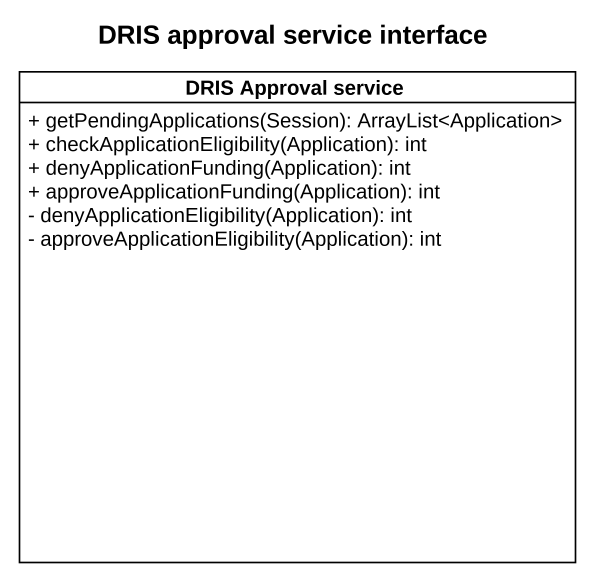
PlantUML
@startuml
title DRIS approval service interface
hide circle
hide empty members
skinparam classAttributeIconSize 0
class "DRIS Approval service" as DRIS_Approval_service {
  + getPendingApplications(Session): ArrayList<Application>
  + checkApplicationEligibility(Application): int
  + denyApplicationFunding(Application): int
  + approveApplicationFunding(Application): int
  - denyApplicationEligibility(Application): int
  - approveApplicationEligibility(Application): int
}
@enduml
